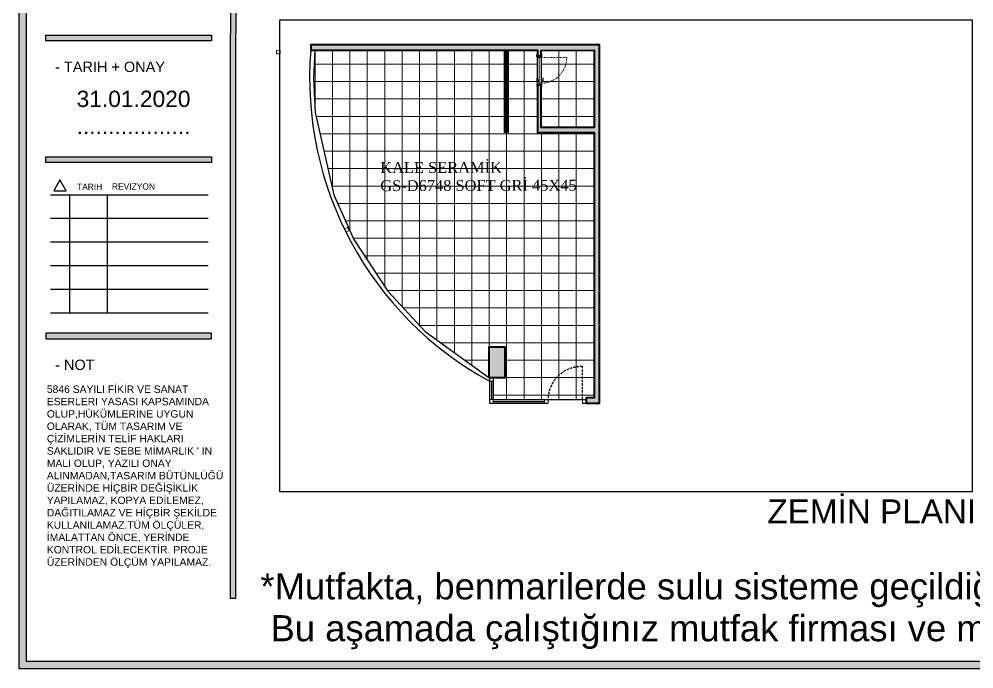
# Model space of a CAD drawing. Header units: millimetres. Extents: x 1287 to 21021, y -1522 to 4173.
# Drawn here: x 1287 to 3897, y 585 to 2362 of the extents above; entities that cross this region are included whole.
import ezdxf

# ---------------------------------------------------------------- set-up
doc = ezdxf.new("R2010")
doc.units = ezdxf.units.MM
doc.linetypes.add('DASHED2', pattern=[9.525, 6.35, -3.175])
doc.linetypes.add('Hidden', pattern=[4, 2, -2])
for name, color, linetype, lineweight in [('A-kapi', 41, 'Continuous', 18), ('ALÇIPAN', 40, 'Continuous', 20), ('DOĞRAMA', 4, 'Continuous', 25), ('DUVAR', 7, 'Continuous', 40), ('PERGOLA', 4, 'Continuous', 9), ('ZEMİN', 45, 'Continuous', 25)]:
    doc.layers.add(name, color=color, linetype=linetype, lineweight=lineweight)
doc.layers.add('A-kapi-aksesuar', color=20, linetype='Continuous')
doc.layers.add('Yazı', color=7, linetype='Continuous')
doc.styles.add('OLCU', font='arial.ttf')
doc.styles.get("Standard").update_dxf_attribs({"font": 'arial.ttf'})
doc.styles.add('YOO', font='GOTHIC.TTF')

# ---------------------------------------------------------------- blocks, each defined once
blk = doc.blocks.new('*U19')
at = {"ltscale": 3}
for p, q in [((-10.2, 1.8), (-10.2, 0)), ((-2.2, 1.8), (-10.2, 1.8)), ((-2.8, 0), (-10.2, 0)), ((-2.2, 1.8), (-2.8, 1.2)), ((-2.8, -2), (-2.8, 1.2)), ((-2.2, 1.8), (-2.2, -2)), ((72.2, 1.8), (72.2, -2)), ((72.2, 1.8), (80.2, 1.8)), ((72.2, 1.8), (72.8, 1.2)), ((72.8, -2), (72.8, 1.2)), ((72.8, 0), (80.2, 0)), ((80.2, 1.8), (80.2, 0)), ((-10.2, -11.8), (-10.2, -10)), ((-2.8, -10), (-10.2, -10)), ((-2.2, -11.8), (-10.2, -11.8)), ((-2.8, -8), (-2.8, -11.2)), ((-2.2, -11.8), (-2.8, -11.2)), ((-2.2, -11.8), (-2.2, -8)), ((72.2, -11.8), (72.2, -8)), ((72.2, -11.8), (72.8, -11.2)), ((72.2, -11.8), (80.2, -11.8)), ((72.8, -8), (72.8, -11.2)), ((72.8, -10), (80.2, -10)), ((80.2, -11.8), (80.2, -10))]:
    blk.add_line(p, q, dxfattribs=at)
at = {"color": 8, "linetype": 'Hidden'}
blk.add_lwpolyline([(0, 0), (0, 70)], dxfattribs=at)
at = {"ltscale": 3}
for points in [[(-5, 0), (0, 0), (0, -10), (-5, -10)], [(0, -5), (70, -5), (70, 0), (0, 0)], [(75, 0), (70, 0), (70, -10), (75, -10)]]:
    blk.add_lwpolyline(points, close=True, dxfattribs=at)
for points in [[(-2.2, -2), (-2.8, -2)], [(-2.2, -8), (-2.8, -8)], [(72.2, -2), (72.8, -2)], [(72.2, -8), (72.8, -8)]]:
    blk.add_lwpolyline(points, dxfattribs=at)
at = {"color": 8, "linetype": 'Hidden'}
blk.add_arc((0, 0), 70, 360, 90, dxfattribs=at)
at = {"layer": 'A-kapi-aksesuar', "ltscale": 3}
for p, q in [((64.8, 5.9), (55.8, 5.9)), ((55.8, 5.9), (55.8, 4.4)), ((55.8, 4.4), (63.2, 4.4)), ((66.5, 1), (61.5, 1)), ((61.5, 1), (61.5, 0)), ((63.2, 1), (63.2, 4.4)), ((64.8, 1), (64.8, 5.9)), ((66.5, 0), (66.5, 1)), ((55.8, -9.4), (63.2, -9.4)), ((55.8, -10.9), (55.8, -9.4)), ((64.8, -10.9), (55.8, -10.9)), ((61.5, -6), (61.5, -5)), ((66.5, -6), (61.5, -6)), ((63.2, -6), (63.2, -9.4)), ((64.8, -6), (64.8, -10.9)), ((66.5, -5), (66.5, -6))]:
    blk.add_line(p, q, dxfattribs=at)

msp = doc.modelspace()

# ---------------------------------------------------------------- hatches: boundary and pattern name
h = msp.add_hatch(color=256)
h.dxf.hatch_style = 1
h.paths.add_polyline_path([(5942.638, 584.53), (5942.638, 4059.675), (1286.5, 4059.675), (1286.5, 584.53)])
h.paths.add_polyline_path([(1306.5, 604.53), (1306.5, 4039.675), (5922.638, 4039.675), (5922.638, 604.53)], flags=16)
h.paths.add_polyline_path([(1863.755, 778.27), (1864.529, 3865.935), (1879.919, 3865.935), (1879.145, 778.27)], flags=0)
h.paths.add_polyline_path([(1359.5, 1487.424), (1359.498, 1502.885), (1812.22, 1502.885), (1812.22, 1487.495)], flags=0)
h.paths.add_polyline_path([(1424.14, 1558.408), (1424.14, 1881.292), (1527.463, 1881.292), (1527.463, 1558.408)], flags=0)
h.paths.add_polyline_path([(1415.53, 1891.8), (1381.089, 1891.8), (1398.31, 1921.935)], flags=0)
h.paths.add_polyline_path([(1359.498, 1969.703), (1359.5, 1985.164), (1812.22, 1985.093), (1812.22, 1969.703)], flags=0)
h.paths.add_polyline_path([(1359.383, 2302.178), (1359.386, 2317.639), (1812.106, 2317.568), (1812.106, 2302.178)], flags=0)
h.paths.add_polyline_path([(1359.419, 2537.898), (1359.421, 2553.359), (1812.141, 2553.288), (1812.141, 2537.898)], flags=0)
h.paths.add_polyline_path([(1359.454, 2763.088), (1359.456, 2778.549), (1812.176, 2778.478), (1812.176, 2763.088)], flags=0)
h.paths.add_polyline_path([(1359.498, 2988.278), (1359.5, 3003.739), (1812.22, 3003.668), (1812.22, 2988.278)], flags=0)
h.paths.add_polyline_path([(1359.498, 3269.753), (1359.5, 3285.214), (1812.22, 3285.143), (1812.22, 3269.753)], flags=0)
h.paths.add_polyline_path([(1359.498, 3569.858), (1359.5, 3585.319), (1812.22, 3585.248), (1812.22, 3569.858)], flags=0)
h.paths.add_polyline_path([(1354.825, 797.747), (1849.942, 797.747), (1849.942, 1365.654), (1354.825, 1365.654)], flags=8)
h.paths.add_polyline_path([(1376.632, 1385.998), (1498.599, 1385.998), (1498.599, 1444.419), (1376.632, 1444.419)], flags=8)
h.paths.add_polyline_path([(1426.929, 2022.407), (1763.728, 2022.407), (1763.728, 2188.461), (1426.929, 2188.461)], flags=8)
h.paths.add_polyline_path([(1376.755, 3510.142), (1630.784, 3510.142), (1630.784, 3568.563), (1376.755, 3568.563)], flags=8)
h.paths.add_polyline_path([(1533.884, 1885.056), (1656.424, 1885.056), (1656.424, 1922.23), (1533.884, 1922.23)], flags=8)
h.paths.add_polyline_path([(1440.205, 1884.623), (1513.108, 1884.623), (1513.108, 1921.797), (1440.205, 1921.797)], flags=8)
h.paths.add_polyline_path([(1563.537, 3656.935), (1855.678, 3656.935), (1855.678, 3704.668), (1563.537, 3704.668)], flags=8)
h = msp.add_hatch(color=256)
h.dxf.hatch_style = 1
h.paths.add_polyline_path([(1863.755, 778.27), (1879.145, 778.27), (1879.919, 3865.935), (1864.529, 3865.935)])
h = msp.add_hatch(color=256)
h.dxf.hatch_style = 1
h.paths.add_polyline_path([(1359.383, 2302.178), (1812.106, 2302.178), (1812.106, 2317.568), (1359.386, 2317.639)])
h = msp.add_hatch(color=256)
h.dxf.hatch_style = 1
h.paths.add_polyline_path([(2613.681, 2276.186), (2623.681, 2276.18), (2703.629, 2276.126), (2703.629, 2266.278), (2703.629, 2261.078), (2713.629, 2261.078), (2713.629, 2276.075), (2858.629, 2276.137), (2858.629, 2065.077), (2713.629, 2065.077), (2713.629, 2181.077), (2703.629, 2181.077), (2703.629, 2051.341), (2858.629, 2051.341), (2858.629, 1326.077), (2836.629, 1326.077), (2836.629, 1311.077), (2873.629, 1311.077), (2873.629, 2065.077), (2873.629, 2291.144), (2718.629, 2291.077), (2083.848, 2290.802), (2083.84, 2276.463)])
h = msp.add_hatch(color=256)
h.dxf.hatch_style = 1
h.paths.add_polyline_path([(1812.22, 1969.703), (1812.22, 1985.093), (1359.5, 1985.164), (1359.498, 1969.703)])
h = msp.add_hatch(color=256)
h.dxf.hatch_style = 1
h.paths.add_polyline_path([(1359.498, 1502.885), (1359.5, 1487.424), (1812.22, 1487.495), (1812.22, 1502.885)])
at = {"layer": 'ALÇIPAN'}
h = msp.add_hatch(dxfattribs=at)
h.set_pattern_fill('ANSI31', color=256, angle=90)
h.set_pattern_definition([(135, (-236.5023, -1435.1024), (-2.245064, -2.245064), [])])
h.paths.add_polyline_path([(2623.733, 2276.186), (2613.681, 2276.186), (2613.681, 2051.348), (2623.733, 2051.348)])
at = {"layer": 'DUVAR'}
h = msp.add_hatch(color=256, dxfattribs=at)
h.dxf.hatch_style = 1
h.paths.add_polyline_path([(2582.629, 1381.077), (2615.629, 1381.077), (2615.629, 1464.077), (2570.629, 1464.077), (2570.629, 1381.077)])
at = {"layer": 'ZEMİN', "linetype": 'Continuous', "lineweight": 0}
h = msp.add_hatch(dxfattribs=at)
h.set_pattern_fill('NET', color=256, scale=15)
h.paths.add_polyline_path([(2201.343, 1759.227), (2294.328, 1617.159), (2397.077, 1507.001), (2570.629, 1381.687), (2570.629, 1464.077), (2615.629, 1464.077), (2615.629, 1381.077), (2582.629, 1381.077), (2582.629, 1321.077), (2836.629, 1321.077), (2836.629, 1326.077), (2858.629, 1326.077), (2858.629, 2051.341), (2703.629, 2051.341), (2703.629, 2175.877), (2701.829, 2175.877), (2701.829, 2183.877), (2703.281, 2258.278), (2701.829, 2258.278), (2701.829, 2266.278), (2703.629, 2276.126), (2623.733, 2276.18), (2623.733, 2051.348), (2613.681, 2051.348), (2613.681, 2276.186), (2094.661, 2276.457), (2091.505, 2199.592), (2096.183, 2106.046), (2147.253, 1881.095)])
h = msp.add_hatch(dxfattribs=at)
h.set_pattern_fill('NET', color=256, scale=15)
h.paths.add_polyline_path([(2713.629, 2065.077), (2858.629, 2065.077), (2858.629, 2276.075), (2713.629, 2276.075)])

# ---------------------------------------------------------------- linework, layer by layer
for p, q in [((1372.479, 1881.292), (1802.991, 1881.292)), ((1424.14, 1881.292), (1424.14, 1558.408)), ((1527.463, 1881.292), (1527.463, 1558.408)), ((1372.479, 1816.715), (1802.991, 1816.715)), ((1372.479, 1752.138), (1802.991, 1752.138)), ((1372.479, 1687.562), (1802.991, 1687.562)), ((1372.479, 1622.985), (1802.991, 1622.985)), ((1372.479, 1558.408), (1802.991, 1558.408))]:
    msp.add_line(p, q)
for points in [[(5942.638, 584.53), (1286.5, 584.53), (1286.5, 4059.675), (5942.638, 4059.675)], [(5922.638, 604.53), (1306.5, 604.53), (1306.5, 4039.675), (5922.638, 4039.675)], [(1879.919, 3865.935), (1864.529, 3865.935), (1863.755, 778.27), (1879.145, 778.27)], [(1999.215, 2359.314), (3892.138, 2359.314), (3892.138, 1068.446), (1999.215, 1068.446)], [(2094.661, 2276.457), (2091.505, 2199.592), (2096.183, 2106.046), (2147.253, 1881.095), (2201.343, 1759.227), (2294.328, 1617.159), (2397.077, 1507.001), (2570.629, 1381.687), (2570.629, 1464.077), (2615.629, 1464.077), (2615.629, 1381.077), (2582.629, 1381.077), (2582.629, 1321.077), (2836.629, 1321.077), (2836.629, 1326.077), (2858.629, 1326.077), (2858.629, 2051.341), (2703.629, 2051.341), (2703.629, 2276.126), (2623.733, 2276.18), (2623.733, 2051.348), (2613.681, 2051.348), (2613.681, 2276.186)], [(1381.089, 1891.8), (1415.53, 1891.8), (1398.31, 1921.935), (1398.31, 1921.935)]]:
    msp.add_lwpolyline(points, close=True)
for points in [[(1359.386, 2317.639), (1812.106, 2317.568), (1812.106, 2302.178), (1359.383, 2302.178), (1359.386, 2317.649)], [(2700.629, 2261.078), (2703.629, 2261.078)], [(1359.5, 1985.164), (1812.22, 1985.093), (1812.22, 1969.703), (1359.498, 1969.703), (1359.5, 1985.174)], [(1359.5, 1487.424), (1812.22, 1487.495), (1812.22, 1502.885), (1359.498, 1502.885), (1359.5, 1487.414)]]:
    msp.add_lwpolyline(points)
at = {"layer": 'ALÇIPAN'}
msp.add_lwpolyline([(2623.733, 2276.186), (2613.681, 2276.186), (2613.681, 2051.348), (2623.733, 2051.348)], close=True, dxfattribs=at)
at = {"layer": 'DOĞRAMA', "linetype": 'DASHED2'}
msp.add_lwpolyline([(2826.629, 1321.077), (2826.629, 1411.077)], dxfattribs=at)
at = {"layer": 'DOĞRAMA'}
for points in [[(2572.629, 1381.077), (2572.629, 1311.077), (2732.629, 1311.077)], [(2577.629, 1371.077), (2577.629, 1321.077)], [(2582.629, 1381.077), (2582.629, 1321.077), (2732.629, 1321.077)], [(2582.629, 1316.077), (2722.629, 1316.077)], [(2826.629, 1321.077), (2836.629, 1321.077)], [(2826.629, 1311.077), (2836.629, 1311.077)]]:
    msp.add_lwpolyline(points, dxfattribs=at)
msp.add_arc((3025.963, 2200.585), 945.165, 175.398317, 241.338456, dxfattribs=at)
at = {"layer": 'DOĞRAMA', "linetype": 'DASHED2'}
msp.add_arc((2823.421, 1320.34), 90.794, 87.974612, 179.534704, dxfattribs=at)
at = {"layer": 'DUVAR'}
for points in [[(2613.681, 2276.186), (2613.681, 2276.186), (2623.681, 2276.18), (2623.681, 2276.18), (2703.629, 2276.126), (2703.629, 2266.278), (2703.629, 2261.078), (2713.629, 2261.078), (2713.629, 2261.078), (2713.629, 2276.075), (2858.629, 2276.137), (2858.629, 2065.077), (2713.629, 2065.077), (2713.629, 2181.077), (2703.629, 2181.077), (2703.629, 2051.341), (2858.629, 2051.341), (2858.629, 1326.077), (2836.629, 1326.077), (2836.629, 1311.077), (2873.629, 1311.077), (2873.629, 2065.077), (2873.629, 2291.144), (2718.629, 2291.077), (2083.848, 2290.802), (2083.84, 2276.463), (2613.681, 2276.186), (2613.681, 2276.186)], [(2582.629, 1381.077), (2615.629, 1381.077), (2615.629, 1464.077), (2570.629, 1464.077), (2570.629, 1381.077), (2582.629, 1381.077)]]:
    msp.add_lwpolyline(points, dxfattribs=at)
at = {"layer": 'PERGOLA', "ltscale": 0.0001}
for points in [[(1989.903, 2266.408), (1990.216, 2276.404), (2000.211, 2276.091), (1999.899, 2266.096)], [(2179.987, 1778.727), (2175.731, 1787.777), (2184.781, 1792.032), (2189.036, 1782.982)], [(2572.629, 1371.077), (2572.629, 1381.077), (2582.629, 1381.077), (2582.629, 1371.077)], [(2572.629, 1311.077), (2572.629, 1321.077), (2582.629, 1321.077), (2582.629, 1311.077)], [(2722.629, 1311.077), (2722.629, 1321.077), (2732.629, 1321.077), (2732.629, 1311.077)], [(2826.629, 1311.077), (2826.629, 1321.077), (2836.629, 1321.077), (2836.629, 1311.077)]]:
    msp.add_lwpolyline(points, close=True, dxfattribs=at)

# ---------------------------------------------------------------- block references
at = {"layer": 'A-kapi', "xscale": 1.000008760226616, "yscale": 1.000008760226616, "zscale": 1.000008760226616, "rotation": 270}
msp.add_blockref('*U19', (2713.629, 2256.078, 0), dxfattribs=at)

# ---------------------------------------------------------------- texts
for s, p in [('*Mutfakta, benmarilerde sulu sisteme geçildiği için tezgahta delik açılması gerekmektedir.', (1946.257, 774.703)), (' Bu aşamada çalıştığınız mutfak firması ve mimari firmayla iletişime geçiniz.', (1946.257, 660.253))]:
    msp.add_text(s, height=71.24525).set_placement(p)
at = {"lineweight": 40, "attachment_point": 1}
for s, width, heights, insert, char_height in [('- TARIH + ONAY', 637.69408, [103.322], (1384.976, 2245.095), 28.35), ('31.01.2020\\P..................', 254.25123, [184.275], (1443.719, 2165.715), 44.55), ('- NOT', 637.69408, [103.322], (1384.976, 1430.331), 28.35), ("5846 SAYILI FİKİR VE SANAT ESERLERI YASASI KAPSAMINDA OLUP,HÜKÜMLERİNE UYGUN OLARAK, TÜM TASARIM VE ÇİZİMLERİN TELİF HAKLARI SAKLIDIR VE SEBE MİMARLIK ' IN MALI OLUP, YAZILI ONAY ALINMADAN,TASARIM BÜTÜNLÜĞÜ ÜZERİNDE HİÇBİR DEĞİŞİKLİK YAPILAMAZ, KOPYA EDİLEMEZ, DAĞITILAMAZ VE HİÇBİR ŞEKİLDE KULLANILAMAZ.TÜM ÖLÇÜLER, İMALATTAN ÖNCE, YERİNDE KONTROL EDİLECEKTİR. PROJE ÜZERİNDEN ÖLÇÜM YAPILAMAZ.", 501.56801, [821.485], (1362.333, 1359.57), 20.25)]:
    msp.add_mtext_dynamic_manual_height_columns(s, width=width, gutter_width=772.5, heights=heights, dxfattribs=dict(at, insert=insert, char_height=char_height))
at = {"attachment_point": 1, "style": 'YOO'}
for s, insert, char_height in [('\\pi20.75584;TARIH', (1424.14, 1911.428), 17.22047), ('REVIZYON', (1540.378, 1912.294), 17.2205)]:
    msp.add_mtext_dynamic_manual_height_columns(s, width=12, gutter_width=3.75, heights=[0], dxfattribs=dict(at, insert=insert, char_height=char_height))
at = {"insert": (3332.302, 1047.988), "char_height": 65.09542, "attachment_point": 1}
msp.add_mtext_dynamic_manual_height_columns('ZEMİN PLANI', width=709.83442, gutter_width=1, heights=[0], dxfattribs=at)
at = {"layer": 'Yazı', "color": 1, "lineweight": 0, "insert": (2273.962, 1970.279), "char_height": 29.6874, "attachment_point": 1, "rotation": 0.142342, "style": 'OLCU'}
msp.add_mtext_dynamic_manual_height_columns('{\\fTimes New Roman|b0|i0|c162|p18;\\C244;KALE SERAMİK\\PGS-D6748 SOFT GRİ 45X45}', width=712.94007, gutter_width=54.485, heights=[0], dxfattribs=at)

doc.saveas('drawing.dxf')
